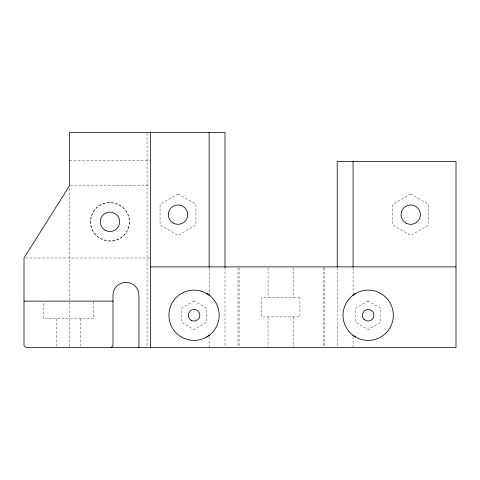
<?xml version="1.0" encoding="UTF-8"?>
<svg xmlns="http://www.w3.org/2000/svg" width="480" height="480" viewBox="0 0 480 480"><rect width="100%" height="100%" fill="white"/><g stroke="black" fill="none" stroke-linecap="round" stroke-linejoin="round"><path stroke-width="0.36" stroke-dasharray="2.4 1.8" d="M69.57 160.488L149.58 160.488M70.314 185.64L149.586 185.64M25.482 257.994L149.586 257.994M353.076 267.522L353.076 295.158M353.076 336.792L353.076 346.842M337.212 267.588L337.212 346.812M324.252 267.642L324.252 347.562M323.112 267.642L323.112 347.562M293.586 267.642L293.586 297.552M293.592 316.902L293.592 347.562M268.068 267.642L268.068 297.552M268.056 316.902L268.056 347.562M239.112 267.642L239.112 346.818M237.966 267.642L237.966 346.818M225.006 267.36L225.006 347.562M209.142 268.164L209.142 295.158M209.142 336.792L209.142 346.842M147.06 133.188L147.06 346.812M93.648 301.854L93.648 318.54L43.344 318.54L43.344 301.854M80.682 318.54L80.682 346.818M69.57 188.622L69.57 301.284M69.57 302.034L69.57 347.562M56.31 318.54L56.31 346.818M91.26 216.81C85.008 241.296 121.806 251.154 128.634 226.824C134.886 202.338 98.088 192.48 91.26 216.81M177.996 193.956L160.068 204.306L160.068 225.012L177.996 235.362L195.924 225.012L195.924 204.306L177.996 193.956M194.052 300.942L181.656 308.1L181.656 322.416L194.052 329.574L206.454 322.416L206.454 308.1L194.052 300.942M410.73 193.956L392.802 204.306L392.802 225.012L410.73 235.362L428.658 225.012L428.658 204.306L410.73 193.956M368.166 300.942L355.77 308.1L355.77 322.416L368.166 329.574L380.568 322.416L380.568 308.1L368.166 300.942M299.928 297.552L261.726 297.552L261.726 316.902L299.928 316.902L299.928 297.552M100.278 238.572A19.344 19.344 0 0 0 129.294 221.82A19.344 19.344 0 0 0 100.278 205.062A19.344 19.344 0 0 0 100.278 238.572"/><path stroke-width="0.72" d="M111.06 347.562L112.992 345.63L112.992 295.326A12.96 12.96 0 0 1 125.952 282.366A12.96 12.96 0 0 1 138.918 295.326L138.918 347.562M206.628 337.038L209.364 335.214M352.86 295.308L355.596 293.478M150.33 266.892L456 266.892M24 301.134L112.992 301.134M352.86 335.214A25.152 25.152 0 0 0 393.102 318.54A25.152 25.152 0 0 0 358.542 292.026A25.152 25.152 0 0 0 352.86 335.214L355.596 337.038M206.628 293.478L209.364 295.308M353.076 161.46L353.076 266.892M337.212 266.844L337.212 161.46L456 161.46L456 347.562L25.932 347.562L24 345.63L24 257.994L69.57 185.64L69.57 132.438L225.006 132.438L225.006 267.36M209.142 132.438L209.142 267.414M150.33 132.438L150.33 347.562M105.114 230.196A9.672 9.672 0 0 0 119.622 221.82A9.672 9.672 0 0 0 105.114 213.438A9.672 9.672 0 0 0 105.114 230.196M191.148 320.286A5.802 5.802 0 0 0 199.854 315.258A5.802 5.802 0 0 0 191.148 310.23A5.802 5.802 0 0 0 191.148 320.286M364.062 319.362A5.802 5.802 0 0 0 373.776 316.764A5.802 5.802 0 0 0 366.666 309.654A5.802 5.802 0 0 0 364.062 319.362M181.476 337.038A25.152 25.152 0 0 0 219.204 315.258A25.152 25.152 0 0 0 181.476 293.478A25.152 25.152 0 0 0 181.476 337.038M405.894 223.038A9.672 9.672 0 0 0 420.402 214.662A9.672 9.672 0 0 0 405.894 206.28A9.672 9.672 0 0 0 405.894 223.038M173.16 223.038A9.672 9.672 0 0 0 187.668 214.662A9.672 9.672 0 0 0 173.16 206.28A9.672 9.672 0 0 0 173.16 223.038"/></g></svg>
